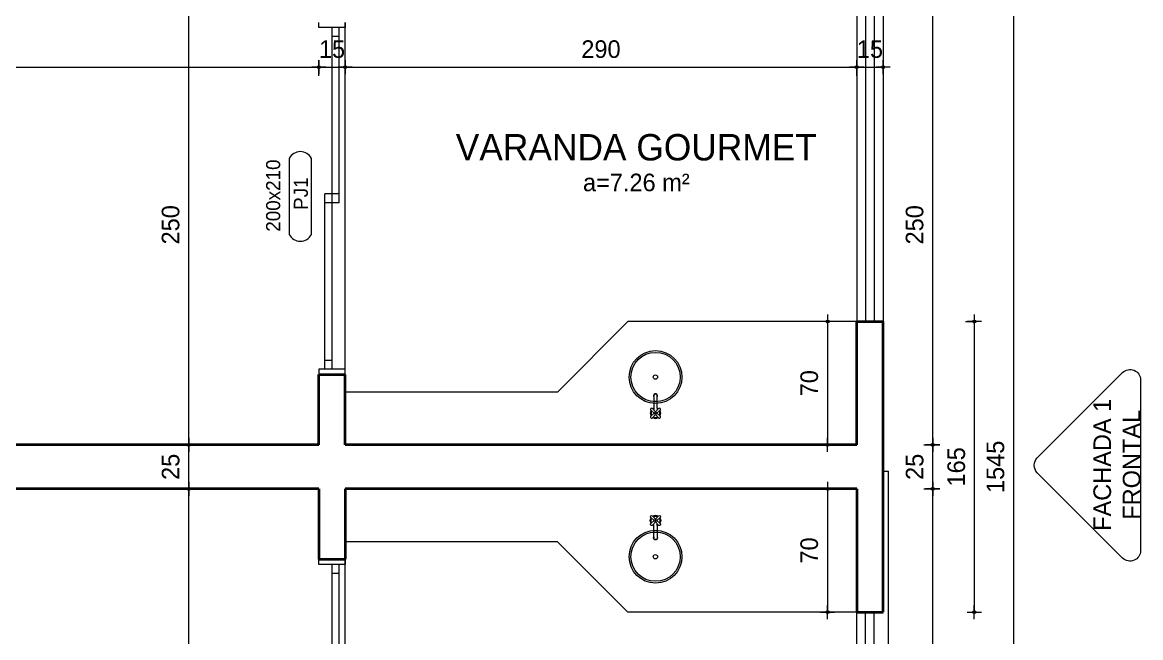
# Model space of a CAD drawing. Header units: millimetres. Extents: x 13204 to 24802, y 21209 to 40694.
# Drawn here: x 19662 to 20297, y 36301 to 36651 of the extents above; entities that cross this region are included whole.
import ezdxf
from ezdxf.enums import TextEntityAlignment as Align

# ---------------------------------------------------------------- set-up
doc = ezdxf.new("R2010")
doc.units = ezdxf.units.MM
for name, color, linetype, lineweight in [('COTAS', 30, 'Continuous', 5), ('ESPECARQ', 2, 'Continuous', 20), ('Esquadrias', 2, 'Continuous', 20), ('Hachura', 8, 'Continuous', 0), ('Louças', 150, 'Continuous', 15), ('Moveis', 6, 'Continuous', 13), ('PAREDE', 1, 'Continuous', 40), ('Paredes', 1, 'Continuous', 40), ('TEXTO', 4, 'Continuous', 5)]:
    doc.layers.add(name, color=color, linetype=linetype, lineweight=lineweight)
doc.styles.add('LANA', font='stylu.ttf')
doc.styles.add('REGUA60', font='cityb___.ttf', dxfattribs={"width": 1.4})
doc.dimstyles.new('COTA 50', dxfattribs={"dimscale": 0, "dimtxt": 10, "dimasz": 0.5, "dimexe": 1.25, "dimexo": 5, "dimgap": 5, "dimtad": 1, "dimdec": 0, "dimtxsty": 'LANA', "dimblk": 'cota', "dimcen": 2.5, "dimse2": 1, "dimclrd": 256, "dimclre": 256, "dimclrt": 256, "dimaunit": 1, "dimadec": 0, "dimazin": 0, "dimtfac": 1, "dimtdec": 0, "dimtmove": 0, "dimatfit": 3, "dimldrblk": 'DOTSMALL', "dimfxl": 5, "dimfxlon": 1, "dimtzin": 9, "dimlwd": -1, "dimlwe": -1, "dimarcsym": 0})

# ---------------------------------------------------------------- blocks, each defined once
blk = doc.blocks.new('Tors2')
at = {"layer": 'Hachura'}
for p, q in [((-16.9, 10.6), (-4.8, 0)), ((-10.6, 16.9), (0, 4.8)), ((10.6, 16.9), (0, 4.8)), ((16.9, 10.6), (4.8, 0)), ((16.9, -10.6), (4.8, 0)), ((-16.9, -10.6), (-4.8, 0)), ((-10.6, -16.9), (0, -4.8)), ((-6.8, -18.8), (-6.9, -12.6)), ((10.6, -16.9), (0, -4.8)), ((6.8, -18.8), (6.9, -12.6)), ((-6.6, -61.7), (-6.6, -65.6)), ((6.6, -61.7), (6.6, -65.6))]:
    blk.add_line(p, q, dxfattribs=at)
for radius in [3.37, 2.37]:
    blk.add_circle((0, 0), radius, dxfattribs=at)
for centre, radius, start, end in [((0, 0), 17.6, 149.1507, 210.8493), ((0, 0), 16.7, 149.6731, 210.3269), ((0, 0), 17.6, 59.1507, 120.8493), ((0, 0), 16.7, 59.6731, 120.3269), ((0, 0), 16.7, 329.6731, 30.3269), ((0, 0), 17.6, 329.1507, 30.8493), ((0, 0), 17.6, 239.1507, 247.1104), ((0, 0), 16.7, 239.6731, 245.8706), ((0, 0), 16.7, 294.1294, 300.3269), ((0, 0), 17.6, 292.8896, 300.8493), ((0, -31.5), 13.4, 240.3666, 299.6334), ((0, -65.6), 6.61, 180, 0)]:
    blk.add_arc(centre, radius, start, end, dxfattribs=at)
at = {"layer": 'Louças'}
blk.add_lwpolyline([(6.8, -18.8, 0.053168), (10.6, -16.9, 1.119236), (16.9, -10.6, 0.287868), (16.9, 10.6, 1.119236), (10.6, 16.9, 0.287868), (-10.6, 16.9, 1.119236), (-16.9, 10.6, 0.287868), (-16.9, -10.6, 1.119236), (-10.6, -16.9, 0.053168), (-6.8, -18.8), (-6.6, -61.7, 1.82871), (6.6, -61.7)], format="xyb", close=True, dxfattribs=at)
blk = doc.blocks.new('*U33', base_point=(57769.85, 6796.77))
at = {"layer": 'Esquadrias'}
for p, q in [((57572.85, 6796.77), (57569.85, 6796.77)), ((57572.85, 6781.77), (57572.85, 6796.77)), ((57766.85, 6796.77), (57769.85, 6796.77)), ((57766.85, 6781.77), (57766.85, 6796.77)), ((57766.85, 6789.27), (57572.85, 6789.27)), ((57577.85, 6785.27), (57577.85, 6789.27)), ((57766.85, 6793.27), (57667.35, 6793.27)), ((57667.35, 6785.27), (57667.35, 6793.27)), ((57672.35, 6785.27), (57672.35, 6793.27)), ((57761.85, 6789.27), (57761.85, 6793.27)), ((57672.35, 6785.27), (57572.85, 6785.27)), ((57569.85, 6781.77), (57572.85, 6781.77)), ((57769.85, 6781.77), (57766.85, 6781.77))]:
    blk.add_line(p, q, dxfattribs=at)
at = {"layer": 'Esquadrias', "color": 0}
for p, q in [((57569.85, 6781.77), (57569.85, 6781.77)), ((57769.85, 6781.77), (57569.85, 6781.77)), ((57769.85, 6781.77), (57769.85, 6781.77))]:
    blk.add_line(p, q, dxfattribs=at)
blk = doc.blocks.new('*U59', base_point=(57854.57, 6962.12))
blk = doc.blocks.new('INDESQ2')
at = {"color": 0, "linetype": 'ByBlock'}
for p, q in [((4.32, 2.96), (-4.32, 2.96)), ((-4.32, 0.44), (4.32, 0.44))]:
    blk.add_line(p, q, dxfattribs=at)
at = {"color": 0}
for centre, start, end in [((-3.67, 1.7), 117.3654, 242.6346), ((3.67, 1.7), 297.3654, 62.6346)]:
    blk.add_arc(centre, 1.42, start, end, dxfattribs=at)
at = {"style": 'REGUA60', "width": 1.4, "flags": 9}
blk.add_attdef('LOCAL', text='', height=1.5, dxfattribs=at).set_placement((-0.08, -4.35), align=Align.CENTER)
at = {"layer": 'ESPECARQ', "color": 0, "style": 'REGUA60'}
for tag, width, p in [('COD', 1.1, (-0.08, 0.95)), ('DIM', 1.4, (-0.08, -2.17))]:
    blk.add_attdef(tag, text='', height=1.5, dxfattribs=dict(at, width=width)).set_placement(p, align=Align.CENTER)
blk = doc.blocks.new('cota')
at = {"layer": 'COTAS'}
blk.add_hatch(color=256, dxfattribs=at).paths.add_polyline_path([(-1.6, 0, 1), (1.6, 0, 1)])
for points in [[(-1.6, 0), (-8, 0)], [(0, 1.6), (0, 8)], [(8, 0), (1.6, 0)], [(0, -8), (0, -1.6)]]:
    blk.add_lwpolyline(points, dxfattribs=at)
blk.add_circle((0, 0), 1.6, dxfattribs=at)
blk = doc.blocks.new('*D574')
at = {"layer": 'COTAS', "transparency": 16777216}
for p, q in [((19547.72, 36834.55), (19547.72, 36840.8)), ((19548.22, 36839.55), (19667.22, 36839.55))]:
    blk.add_line(p, q, dxfattribs=at)
at = {"layer": 'Defpoints', "color": 0, "transparency": 16777216}
for p in [(19667.72, 36839.55), (19667.72, 36135.87), (19547.72, 36085.87)]:
    blk.add_point(p, dxfattribs=at)
at = {"layer": 'COTAS', "transparency": 16777216, "xscale": 0.5, "yscale": 0.5, "zscale": 0.5, "rotation": 180}
blk.add_blockref('cota', (19547.72, 36839.55), dxfattribs=at)
at = {"layer": 'COTAS', "transparency": 16777216, "xscale": 0.5, "yscale": 0.5, "zscale": 0.5}
blk.add_blockref('cota', (19667.72, 36839.55), dxfattribs=at)
at = {"layer": 'COTAS', "transparency": 16777216, "insert": (19607.72, 36849.73), "char_height": 10, "attachment_point": 5, "style": 'LANA'}
blk.add_mtext('120', dxfattribs=at)
blk = doc.blocks.new('_DotSmall')
at = {"layer": 'PAREDE', "color": 0, "const_width": 0.5}
blk.add_lwpolyline([(-0.0625, 0, 1), (0.0625, 0, 1)], format="xyb", close=True, dxfattribs=at)
blk = doc.blocks.new('*D421')
at = {"layer": 'COTAS', "transparency": 16777216}
for p, q in [((19667.72, 36834.55), (19667.72, 36840.8)), ((19668.22, 36839.55), (19682.22, 36839.55))]:
    blk.add_line(p, q, dxfattribs=at)
at = {"layer": 'Defpoints', "color": 0, "transparency": 16777216}
for p in [(19682.72, 36839.55), (19667.72, 36135.87), (19682.72, 36120.87)]:
    blk.add_point(p, dxfattribs=at)
at = {"layer": 'COTAS', "transparency": 16777216, "xscale": 0.5, "yscale": 0.5, "zscale": 0.5, "rotation": 180}
blk.add_blockref('cota', (19667.72, 36839.55), dxfattribs=at)
at = {"layer": 'COTAS', "transparency": 16777216, "xscale": 0.5, "yscale": 0.5, "zscale": 0.5}
blk.add_blockref('cota', (19682.72, 36839.55), dxfattribs=at)
at = {"layer": 'COTAS', "transparency": 16777216, "insert": (19675.22, 36849.76), "char_height": 10, "attachment_point": 5, "style": 'LANA'}
blk.add_mtext('15', dxfattribs=at)
blk = doc.blocks.new('*D575')
at = {"layer": 'COTAS', "transparency": 16777216}
for p, q in [((19682.72, 36834.55), (19682.72, 36840.8)), ((19683.22, 36839.55), (20107.22, 36839.55))]:
    blk.add_line(p, q, dxfattribs=at)
at = {"layer": 'Defpoints', "color": 0, "transparency": 16777216}
for p in [(20107.72, 36839.55), (19682.72, 36120.87), (20107.72, 35960.87)]:
    blk.add_point(p, dxfattribs=at)
at = {"layer": 'COTAS', "transparency": 16777216, "xscale": 0.5, "yscale": 0.5, "zscale": 0.5, "rotation": 180}
blk.add_blockref('cota', (19682.72, 36839.55), dxfattribs=at)
at = {"layer": 'COTAS', "transparency": 16777216, "xscale": 0.5, "yscale": 0.5, "zscale": 0.5}
blk.add_blockref('cota', (20107.72, 36839.55), dxfattribs=at)
at = {"layer": 'COTAS', "transparency": 16777216, "insert": (19895.22, 36849.77), "char_height": 10, "attachment_point": 5, "style": 'LANA'}
blk.add_mtext('425', dxfattribs=at)
blk = doc.blocks.new('*D422')
at = {"layer": 'COTAS', "transparency": 16777216}
for p, q in [((20107.72, 36834.55), (20107.72, 36840.8)), ((20108.22, 36839.55), (20122.22, 36839.55))]:
    blk.add_line(p, q, dxfattribs=at)
at = {"layer": 'Defpoints', "color": 0, "transparency": 16777216}
for p in [(20122.72, 36839.55), (20107.72, 35960.87), (20122.72, 35960.87)]:
    blk.add_point(p, dxfattribs=at)
at = {"layer": 'COTAS', "transparency": 16777216, "xscale": 0.5, "yscale": 0.5, "zscale": 0.5, "rotation": 180}
blk.add_blockref('cota', (20107.72, 36839.55), dxfattribs=at)
at = {"layer": 'COTAS', "transparency": 16777216, "xscale": 0.5, "yscale": 0.5, "zscale": 0.5}
blk.add_blockref('cota', (20122.72, 36839.55), dxfattribs=at)
at = {"layer": 'COTAS', "transparency": 16777216, "insert": (20115.22, 36849.76), "char_height": 10, "attachment_point": 5, "style": 'LANA'}
blk.add_mtext('15', dxfattribs=at)
blk = doc.blocks.new('*D593')
at = {"layer": 'COTAS', "transparency": 16777216}
for p, q in [((19230.27, 36625.87), (19230.27, 36624.15)), ((19230.77, 36625.4), (19829.77, 36625.4))]:
    blk.add_line(p, q, dxfattribs=at)
at = {"layer": 'Defpoints', "color": 0, "transparency": 16777216}
for p in [(19230.27, 36630.87), (19830.27, 36625.4), (19830.27, 36385.87)]:
    blk.add_point(p, dxfattribs=at)
at = {"layer": 'COTAS', "transparency": 16777216, "xscale": 0.5, "yscale": 0.5, "zscale": 0.5, "rotation": 180}
blk.add_blockref('cota', (19230.27, 36625.4), dxfattribs=at)
at = {"layer": 'COTAS', "transparency": 16777216, "xscale": 0.5, "yscale": 0.5, "zscale": 0.5}
blk.add_blockref('cota', (19830.27, 36625.4), dxfattribs=at)
at = {"layer": 'COTAS', "transparency": 16777216, "insert": (19530.27, 36635.62), "char_height": 10, "attachment_point": 5, "style": 'LANA'}
blk.add_mtext('600', dxfattribs=at)
blk = doc.blocks.new('*D424')
at = {"layer": 'COTAS', "transparency": 16777216}
for p, q in [((19830.27, 36620.4), (19830.27, 36626.65)), ((19830.77, 36625.4), (19844.77, 36625.4))]:
    blk.add_line(p, q, dxfattribs=at)
at = {"layer": 'Defpoints', "color": 0, "transparency": 16777216}
for p in [(19845.27, 36625.4), (19830.27, 36385.87), (19845.27, 36385.87)]:
    blk.add_point(p, dxfattribs=at)
at = {"layer": 'COTAS', "transparency": 16777216, "xscale": 0.5, "yscale": 0.5, "zscale": 0.5, "rotation": 180}
blk.add_blockref('cota', (19830.27, 36625.4), dxfattribs=at)
at = {"layer": 'COTAS', "transparency": 16777216, "xscale": 0.5, "yscale": 0.5, "zscale": 0.5}
blk.add_blockref('cota', (19845.27, 36625.4), dxfattribs=at)
at = {"layer": 'COTAS', "transparency": 16777216, "insert": (19837.77, 36635.61), "char_height": 10, "attachment_point": 5, "style": 'LANA'}
blk.add_mtext('15', dxfattribs=at)
blk = doc.blocks.new('*D594')
at = {"layer": 'COTAS', "transparency": 16777216}
for p, q in [((19845.27, 36620.4), (19845.27, 36626.65)), ((19845.77, 36625.4), (20135.22, 36625.4))]:
    blk.add_line(p, q, dxfattribs=at)
at = {"layer": 'Defpoints', "color": 0, "transparency": 16777216}
for p in [(20135.72, 36625.4), (19845.27, 36385.87), (20135.72, 36385.87)]:
    blk.add_point(p, dxfattribs=at)
at = {"layer": 'COTAS', "transparency": 16777216, "xscale": 0.5, "yscale": 0.5, "zscale": 0.5, "rotation": 180}
blk.add_blockref('cota', (19845.27, 36625.4), dxfattribs=at)
at = {"layer": 'COTAS', "transparency": 16777216, "xscale": 0.5, "yscale": 0.5, "zscale": 0.5}
blk.add_blockref('cota', (20135.72, 36625.4), dxfattribs=at)
at = {"layer": 'COTAS', "transparency": 16777216, "insert": (19990.49, 36635.6), "char_height": 10, "attachment_point": 5, "style": 'LANA'}
blk.add_mtext('290', dxfattribs=at)
blk = doc.blocks.new('*D425')
at = {"layer": 'COTAS', "transparency": 16777216}
for p, q in [((20135.72, 36620.4), (20135.72, 36626.65)), ((20136.22, 36625.4), (20150.22, 36625.4))]:
    blk.add_line(p, q, dxfattribs=at)
at = {"layer": 'Defpoints', "color": 0, "transparency": 16777216}
for p in [(20150.72, 36625.4), (20150.72, 36480.87), (20135.72, 36385.87)]:
    blk.add_point(p, dxfattribs=at)
at = {"layer": 'COTAS', "transparency": 16777216, "xscale": 0.5, "yscale": 0.5, "zscale": 0.5, "rotation": 180}
blk.add_blockref('cota', (20135.72, 36625.4), dxfattribs=at)
at = {"layer": 'COTAS', "transparency": 16777216, "xscale": 0.5, "yscale": 0.5, "zscale": 0.5}
blk.add_blockref('cota', (20150.72, 36625.4), dxfattribs=at)
at = {"layer": 'COTAS', "transparency": 16777216, "insert": (20143.22, 36635.61), "char_height": 10, "attachment_point": 5, "style": 'LANA'}
blk.add_mtext('15', dxfattribs=at)
blk = doc.blocks.new('*D687')
at = {"layer": 'COTAS', "transparency": 16777216}
for p, q in [((20178.88, 36136.37), (20178.88, 36385.37)), ((20173.88, 36135.87), (20180.13, 36135.87))]:
    blk.add_line(p, q, dxfattribs=at)
at = {"layer": 'Defpoints', "color": 0, "transparency": 16777216}
for p in [(20135.72, 36385.87), (20178.88, 36385.87), (19830.27, 36135.87)]:
    blk.add_point(p, dxfattribs=at)
at = {"layer": 'COTAS', "transparency": 16777216, "xscale": 0.5, "yscale": 0.5, "zscale": 0.5}
for p, rotation in [((20178.88, 36385.87), 90), ((20178.88, 36135.87), 270)]:
    blk.add_blockref('cota', p, dxfattribs=dict(at, rotation=rotation))
at = {"layer": 'COTAS', "transparency": 16777216, "insert": (20168.63, 36260.87), "char_height": 10, "attachment_point": 5, "rotation": 90, "style": 'LANA'}
blk.add_mtext('250', dxfattribs=at)
blk = doc.blocks.new('*D688')
at = {"layer": 'COTAS', "transparency": 16777216}
for p, q in [((20178.88, 36386.37), (20178.88, 36410.37)), ((20173.88, 36385.87), (20180.13, 36385.87))]:
    blk.add_line(p, q, dxfattribs=at)
at = {"layer": 'Defpoints', "color": 0, "transparency": 16777216}
for p in [(20135.72, 36410.87), (20178.88, 36410.87), (20135.72, 36385.87)]:
    blk.add_point(p, dxfattribs=at)
at = {"layer": 'COTAS', "transparency": 16777216, "xscale": 0.5, "yscale": 0.5, "zscale": 0.5}
for p, rotation in [((20178.88, 36410.87), 90), ((20178.88, 36385.87), 270)]:
    blk.add_blockref('cota', p, dxfattribs=dict(at, rotation=rotation))
at = {"layer": 'COTAS', "transparency": 16777216, "insert": (20168.67, 36398.37), "char_height": 10, "attachment_point": 5, "rotation": 90, "style": 'LANA'}
blk.add_mtext('25', dxfattribs=at)
blk = doc.blocks.new('*D689')
at = {"layer": 'COTAS', "transparency": 16777216}
for p, q in [((20178.88, 36411.37), (20178.88, 36660.37)), ((20173.88, 36410.87), (20180.13, 36410.87))]:
    blk.add_line(p, q, dxfattribs=at)
at = {"layer": 'Defpoints', "color": 0, "transparency": 16777216}
for p in [(19830.27, 36660.87), (20178.88, 36660.87), (20135.72, 36410.87)]:
    blk.add_point(p, dxfattribs=at)
at = {"layer": 'COTAS', "transparency": 16777216, "xscale": 0.5, "yscale": 0.5, "zscale": 0.5}
for p, rotation in [((20178.88, 36660.87), 90), ((20178.88, 36410.87), 270)]:
    blk.add_blockref('cota', p, dxfattribs=dict(at, rotation=rotation))
at = {"layer": 'COTAS', "transparency": 16777216, "insert": (20168.63, 36535.87), "char_height": 10, "attachment_point": 5, "rotation": 90, "style": 'LANA'}
blk.add_mtext('250', dxfattribs=at)
blk = doc.blocks.new('*D709')
at = {"layer": 'COTAS', "transparency": 16777216}
for p, q in [((19756.39, 36136.37), (19756.39, 36385.37)), ((19751.39, 36135.87), (19757.64, 36135.87))]:
    blk.add_line(p, q, dxfattribs=at)
at = {"layer": 'Defpoints', "color": 0, "transparency": 16777216}
for p in [(19756.39, 36385.87), (19756.39, 36385.87), (19680.22, 36135.87)]:
    blk.add_point(p, dxfattribs=at)
at = {"layer": 'COTAS', "transparency": 16777216, "xscale": 0.5, "yscale": 0.5, "zscale": 0.5}
for p, rotation in [((19756.39, 36385.87), 90), ((19756.39, 36135.87), 270)]:
    blk.add_blockref('cota', p, dxfattribs=dict(at, rotation=rotation))
at = {"layer": 'COTAS', "transparency": 16777216, "insert": (19746.13, 36260.87), "char_height": 10, "attachment_point": 5, "rotation": 90, "style": 'LANA'}
blk.add_mtext('250', dxfattribs=at)
blk = doc.blocks.new('*D521')
at = {"layer": 'COTAS', "transparency": 16777216}
for p, q in [((19756.39, 36386.37), (19756.39, 36410.37)), ((19756.39, 36385.87), (19757.64, 36385.87))]:
    blk.add_line(p, q, dxfattribs=at)
at = {"layer": 'Defpoints', "color": 0, "transparency": 16777216}
for p in [(19756.39, 36410.87), (19756.39, 36410.87), (19756.39, 36385.87)]:
    blk.add_point(p, dxfattribs=at)
at = {"layer": 'COTAS', "transparency": 16777216, "xscale": 0.5, "yscale": 0.5, "zscale": 0.5}
for p, rotation in [((19756.39, 36410.87), 90), ((19756.39, 36385.87), 270)]:
    blk.add_blockref('cota', p, dxfattribs=dict(at, rotation=rotation))
at = {"layer": 'COTAS', "transparency": 16777216, "insert": (19746.17, 36398.37), "char_height": 10, "attachment_point": 5, "rotation": 90, "style": 'LANA'}
blk.add_mtext('25', dxfattribs=at)
blk = doc.blocks.new('*D522')
at = {"layer": 'COTAS', "transparency": 16777216}
for p, q in [((19756.39, 36411.37), (19756.39, 36660.37)), ((19756.39, 36410.87), (19757.64, 36410.87))]:
    blk.add_line(p, q, dxfattribs=at)
at = {"layer": 'Defpoints', "color": 0, "transparency": 16777216}
for p in [(19756.39, 36660.87), (19756.39, 36660.87), (19756.39, 36410.87)]:
    blk.add_point(p, dxfattribs=at)
at = {"layer": 'COTAS', "transparency": 16777216, "xscale": 0.5, "yscale": 0.5, "zscale": 0.5}
for p, rotation in [((19756.39, 36660.87), 90), ((19756.39, 36410.87), 270)]:
    blk.add_blockref('cota', p, dxfattribs=dict(at, rotation=rotation))
at = {"layer": 'COTAS', "transparency": 16777216, "insert": (19746.13, 36535.87), "char_height": 10, "attachment_point": 5, "rotation": 90, "style": 'LANA'}
blk.add_mtext('250', dxfattribs=at)
blk = doc.blocks.new('*D528')
at = {"layer": 'COTAS', "transparency": 16777216}
for p, q in [((20219.77, 37170.87), (20226.02, 37170.87)), ((20224.77, 37170.37), (20224.77, 35626.37))]:
    blk.add_line(p, q, dxfattribs=at)
at = {"layer": 'Defpoints', "color": 0, "transparency": 16777216}
for p in [(20122.72, 37170.87), (20122.72, 35625.87), (20224.77, 35625.87)]:
    blk.add_point(p, dxfattribs=at)
at = {"layer": 'COTAS', "transparency": 16777216, "xscale": 0.5, "yscale": 0.5, "zscale": 0.5}
for p, rotation in [((20224.77, 37170.87), 90), ((20224.77, 35625.87), 270)]:
    blk.add_blockref('cota', p, dxfattribs=dict(at, rotation=rotation))
at = {"layer": 'COTAS', "transparency": 16777216, "insert": (20214.54, 36398.37), "char_height": 10, "attachment_point": 5, "rotation": 90, "style": 'LANA'}
blk.add_mtext('1545', dxfattribs=at)
blk = doc.blocks.new('*D715')
at = {"layer": 'COTAS', "transparency": 16777216}
for p, q in [((20197.51, 36480.87), (20203.76, 36480.87)), ((20202.51, 36480.37), (20202.51, 36316.37))]:
    blk.add_line(p, q, dxfattribs=at)
at = {"layer": 'Defpoints', "color": 0, "transparency": 16777216}
for p in [(20135.72, 36480.87), (20135.72, 36315.87), (20202.51, 36315.87)]:
    blk.add_point(p, dxfattribs=at)
at = {"layer": 'COTAS', "transparency": 16777216, "xscale": 0.5, "yscale": 0.5, "zscale": 0.5}
for p, rotation in [((20202.51, 36480.87), 90), ((20202.51, 36315.87), 270)]:
    blk.add_blockref('cota', p, dxfattribs=dict(at, rotation=rotation))
at = {"layer": 'COTAS', "transparency": 16777216, "insert": (20192.3, 36398.37), "char_height": 10, "attachment_point": 5, "rotation": 90, "style": 'LANA'}
blk.add_mtext('165', dxfattribs=at)
blk = doc.blocks.new('*D531')
at = {"layer": 'COTAS', "transparency": 16777216}
for p, q in [((20124.2, 36480.87), (20117.95, 36480.87)), ((20119.2, 36480.37), (20119.2, 36411.37))]:
    blk.add_line(p, q, dxfattribs=at)
at = {"layer": 'Defpoints', "color": 0, "transparency": 16777216}
for p in [(20135.72, 36480.87), (20119.2, 36410.87), (20135.72, 36410.87)]:
    blk.add_point(p, dxfattribs=at)
at = {"layer": 'COTAS', "transparency": 16777216, "xscale": 0.5, "yscale": 0.5, "zscale": 0.5}
for p, rotation in [((20119.2, 36480.87), 90), ((20119.2, 36410.87), 270)]:
    blk.add_blockref('cota', p, dxfattribs=dict(at, rotation=rotation))
at = {"layer": 'COTAS', "transparency": 16777216, "insert": (20108.81, 36445.87), "char_height": 10, "attachment_point": 5, "rotation": 90, "style": 'LANA'}
blk.add_mtext('70', dxfattribs=at)
blk = doc.blocks.new('*D532')
at = {"layer": 'COTAS', "transparency": 16777216}
for p, q in [((20124.2, 36385.87), (20117.95, 36385.87)), ((20119.2, 36385.37), (20119.2, 36316.37))]:
    blk.add_line(p, q, dxfattribs=at)
at = {"layer": 'Defpoints', "color": 0, "transparency": 16777216}
for p in [(20135.72, 36385.87), (20119.2, 36315.87), (20135.72, 36315.87)]:
    blk.add_point(p, dxfattribs=at)
at = {"layer": 'COTAS', "transparency": 16777216, "xscale": 0.5, "yscale": 0.5, "zscale": 0.5}
for p, rotation in [((20119.2, 36385.87), 90), ((20119.2, 36315.87), 270)]:
    blk.add_blockref('cota', p, dxfattribs=dict(at, rotation=rotation))
at = {"layer": 'COTAS', "transparency": 16777216, "insert": (20108.81, 36350.87), "char_height": 10, "attachment_point": 5, "rotation": 90, "style": 'LANA'}
blk.add_mtext('70', dxfattribs=at)

msp = doc.modelspace()

# ---------------------------------------------------------------- linework, layer by layer
at = {"layer": 'Esquadrias'}
for p, q in [((20150.72, 36915.65), (20150.72, 36480.87)), ((20135.72, 36660.87), (20135.72, 36480.87)), ((20150.72, 36395.87), (20153.72, 36395.87)), ((20153.72, 35961.09), (20153.72, 36395.87)), ((20135.72, 36135.87), (20135.72, 36315.87))]:
    msp.add_line(p, q, dxfattribs=at)
at = {"layer": 'Louças'}
for p, q in [((19965.72, 36440.87), (20005.72, 36480.87)), ((20135.72, 36480.87), (20005.72, 36480.87)), ((19965.72, 36440.87), (19845.27, 36440.87)), ((19965.72, 36355.87), (19845.27, 36355.87)), ((19965.72, 36355.87), (20005.72, 36315.87)), ((20135.72, 36315.87), (20005.72, 36315.87))]:
    msp.add_line(p, q, dxfattribs=at)
for centre, radius in [((20021.5, 36449.4), 15), ((20021.5, 36449.4), 14), ((20021.44, 36449.4), 1.22), ((20021.5, 36347.35), 15), ((20021.5, 36347.35), 14), ((20021.44, 36347.34), 1.22)]:
    msp.add_circle(centre, radius, dxfattribs=at)
at = {"layer": 'Moveis'}
for p, q in [((20145.72, 36670.87), (20145.72, 36480.87)), ((20140.72, 36665.87), (20140.72, 36480.87)), ((20140.72, 36130.87), (20140.72, 36315.87)), ((20145.72, 36125.87), (20145.72, 36315.87))]:
    msp.add_line(p, q, dxfattribs=at)
at = {"layer": 'PAREDE'}
msp.add_line((19830.27, 36345.87), (19845.27, 36345.87), dxfattribs=at)
at = {"layer": 'Paredes'}
for p, q in [((20135.72, 36410.87), (20135.72, 36480.87)), ((20135.72, 36480.87), (20150.72, 36480.87)), ((20150.72, 36315.87), (20150.72, 36480.87)), ((19830.27, 36410.87), (19830.27, 36450.87)), ((19830.27, 36450.87), (19845.27, 36450.87)), ((19845.27, 36410.87), (19845.27, 36450.87)), ((19830.27, 36410.87), (19185.27, 36410.87)), ((20135.72, 36410.87), (19845.27, 36410.87)), ((19830.27, 36385.87), (19230.27, 36385.87)), ((19830.27, 36385.87), (19830.27, 36345.87)), ((20135.72, 36385.87), (19845.27, 36385.87)), ((19845.27, 36385.87), (19845.27, 36345.87)), ((20135.72, 36385.87), (20135.72, 36315.87)), ((19830.27, 36345.87), (19845.27, 36345.87)), ((19830.27, 36345.87), (19845.27, 36345.87)), ((20135.72, 36315.87), (20150.72, 36315.87))]:
    msp.add_line(p, q, dxfattribs=at)
at = {"layer": 'TEXTO'}
msp.add_lwpolyline([(20296.91, 36350.79, -0.668179), (20286.73, 36346.57), (20238.28, 36395.03, -0.414214), (20238.28, 36403.46), (20286.73, 36451.92, -0.668179), (20296.91, 36447.7)], format="xyb", close=True, dxfattribs=at)

# ---------------------------------------------------------------- block references
at = {"layer": 'Esquadrias', "color": 5, "xscale": -1, "rotation": 90}
for p in [(19830.27, 36450.87), (19830.27, 36145.87)]:
    msp.add_blockref('*U33', p, dxfattribs=at)
at = {"layer": 'Louças', "color": 8, "xscale": 0.1500000000232831, "yscale": 0.1500000000232831, "zscale": 0.15, "rotation": 180}
msp.add_blockref('Tors2', (20021.46, 36428.85), dxfattribs=at)
at = {"layer": 'Louças', "color": 8, "xscale": -0.1500000000232831, "yscale": 0.1500000000232831, "zscale": 0.15}
msp.add_blockref('Tors2', (20021.46, 36367.89), dxfattribs=at)
at = {"layer": 'TEXTO'}
ref = msp.add_blockref('*U59', (20010.57, 36572.43), dxfattribs=at)
ref.add_attrib('AMBIENTE', 'VARANDA GOURMET', dxfattribs={"color": 0, "height": 15, "style": 'LANA'}).set_placement((20010.57, 36572.43), align=Align.CENTER)
ref.add_attrib('ÁREA', 'a=7.26 m²', dxfattribs={"color": 0, "height": 10, "style": 'LANA'}).set_placement((20010.57, 36554.93), align=Align.CENTER)
ref = msp.add_blockref('INDESQ2', (19811.29, 36551.98), dxfattribs=dict(at, xscale=4.999999999999704, yscale=4.999999999999704, zscale=4.999999999999704, rotation=269.9933850202379))
ref.add_attrib('COD', 'PJ1', dxfattribs={"layer": 'ESPECARQ', "color": 0, "height": 8, "rotation": 89.99339, "style": 'LANA'}).set_placement((19824.08, 36553.56), align=Align.CENTER)
ref.add_attrib('DIM', '200x210', dxfattribs={"layer": 'ESPECARQ', "color": 0, "height": 8, "rotation": 89.99339, "style": 'LANA'}).set_placement((19808.34, 36552.46), align=Align.CENTER)

# ---------------------------------------------------------------- texts
at = {"layer": 'TEXTO', "insert": (20270.14, 36399.54), "char_height": 10, "width": 119.395, "attachment_point": 2, "rotation": 90, "style": 'LANA'}
msp.add_mtext('FACHADA 1\\PFRONTAL', dxfattribs=at)

# ---------------------------------------------------------------- dimensions: what is measured, and where the dimension line sits
at = {"layer": 'COTAS'}
for base, p1, p2, angle, override, picture, middle in [((20224.77, 35625.87), (20122.72, 37170.87), (20122.72, 35625.87), 90, {"dimscale": 1}, '*D528', (20214.54, 36398.37)), ((19756.39, 36660.87), (19756.39, 36410.87), (19756.39, 36660.87), 90, {"dimscale": 1, "dimtmove": 1}, '*D522', (19746.13, 36535.87)), ((20178.88, 36660.87), (20135.72, 36410.87), (19830.27, 36660.87), 270, {"dimscale": 1}, '*D689', (20168.63, 36535.87)), ((20119.2, 36410.87), (20135.72, 36480.87), (20135.72, 36410.87), 90, {"dimscale": 1}, '*D531', (20108.81, 36445.87)), ((20202.51, 36315.87), (20135.72, 36480.87), (20135.72, 36315.87), 90, {"dimscale": 1}, '*D715', (20192.3, 36398.37)), ((19756.39, 36385.87), (19680.22, 36135.87), (19756.39, 36385.87), 90, {"dimscale": 1, "dimtmove": 1}, '*D709', (19746.13, 36260.87)), ((20178.88, 36385.87), (19830.27, 36135.87), (20135.72, 36385.87), 270, {"dimscale": 1}, '*D687', (20168.63, 36260.87)), ((20119.2, 36315.87), (20135.72, 36385.87), (20135.72, 36315.87), 90, {"dimscale": 1}, '*D532', (20108.81, 36350.87))]:
    dim = msp.add_linear_dim(base=base, p1=p1, p2=p2, angle=angle, dimstyle='COTA 50', override=override, dxfattribs=at)
    dim.commit()
    dim.dimension.update_dxf_attribs({"geometry": picture, "text_midpoint": middle})
for base, p1, p2, picture, middle in [((19667.72, 36839.55), (19547.72, 36085.87), (19667.72, 36135.87), '*D574', (19607.72, 36849.73)), ((20107.72, 36839.55), (19682.72, 36120.87), (20107.72, 35960.87), '*D575', (19895.22, 36849.77)), ((19830.27, 36625.4), (19230.27, 36630.87), (19830.27, 36385.87), '*D593', (19530.27, 36635.62)), ((20135.72, 36625.4), (19845.27, 36385.87), (20135.72, 36385.87), '*D594', (19990.49, 36635.6))]:
    dim = msp.add_linear_dim(base=base, p1=p1, p2=p2, dimstyle='COTA 50', override={"dimscale": 1}, dxfattribs=at)
    dim.commit()
    dim.dimension.update_dxf_attribs({"geometry": picture, "text_midpoint": middle})
for base, p1, p2, picture, middle in [((19682.72, 36839.55), (19667.72, 36135.87), (19682.72, 36120.87), '*D421', (19675.22, 36839.55)), ((20122.72, 36839.55), (20107.72, 35960.87), (20122.72, 35960.87), '*D422', (20115.22, 36839.55)), ((19845.27, 36625.4), (19830.27, 36385.87), (19845.27, 36385.87), '*D424', (19837.77, 36625.4)), ((20150.72, 36625.4), (20135.72, 36385.87), (20150.72, 36480.87), '*D425', (20143.22, 36625.4))]:
    dim = msp.add_linear_dim(base=base, p1=p1, p2=p2, dimstyle='COTA 50', override={"dimscale": 1}, dxfattribs=at)
    dim.commit()
    dim.dimension.update_dxf_attribs({"geometry": picture, "text_midpoint": middle, "dimtype": 160})
for base, p1, p2, angle, override, picture, middle in [((19756.39, 36410.87), (19756.39, 36385.87), (19756.39, 36410.87), 90, {"dimscale": 1, "dimtmove": 1}, '*D521', (19756.39, 36398.37)), ((20178.88, 36410.87), (20135.72, 36385.87), (20135.72, 36410.87), 270, {"dimscale": 1}, '*D688', (20178.88, 36398.37))]:
    dim = msp.add_linear_dim(base=base, p1=p1, p2=p2, angle=angle, dimstyle='COTA 50', override=override, dxfattribs=at)
    dim.commit()
    dim.dimension.update_dxf_attribs({"geometry": picture, "text_midpoint": middle, "dimtype": 160})

doc.saveas('drawing.dxf')
